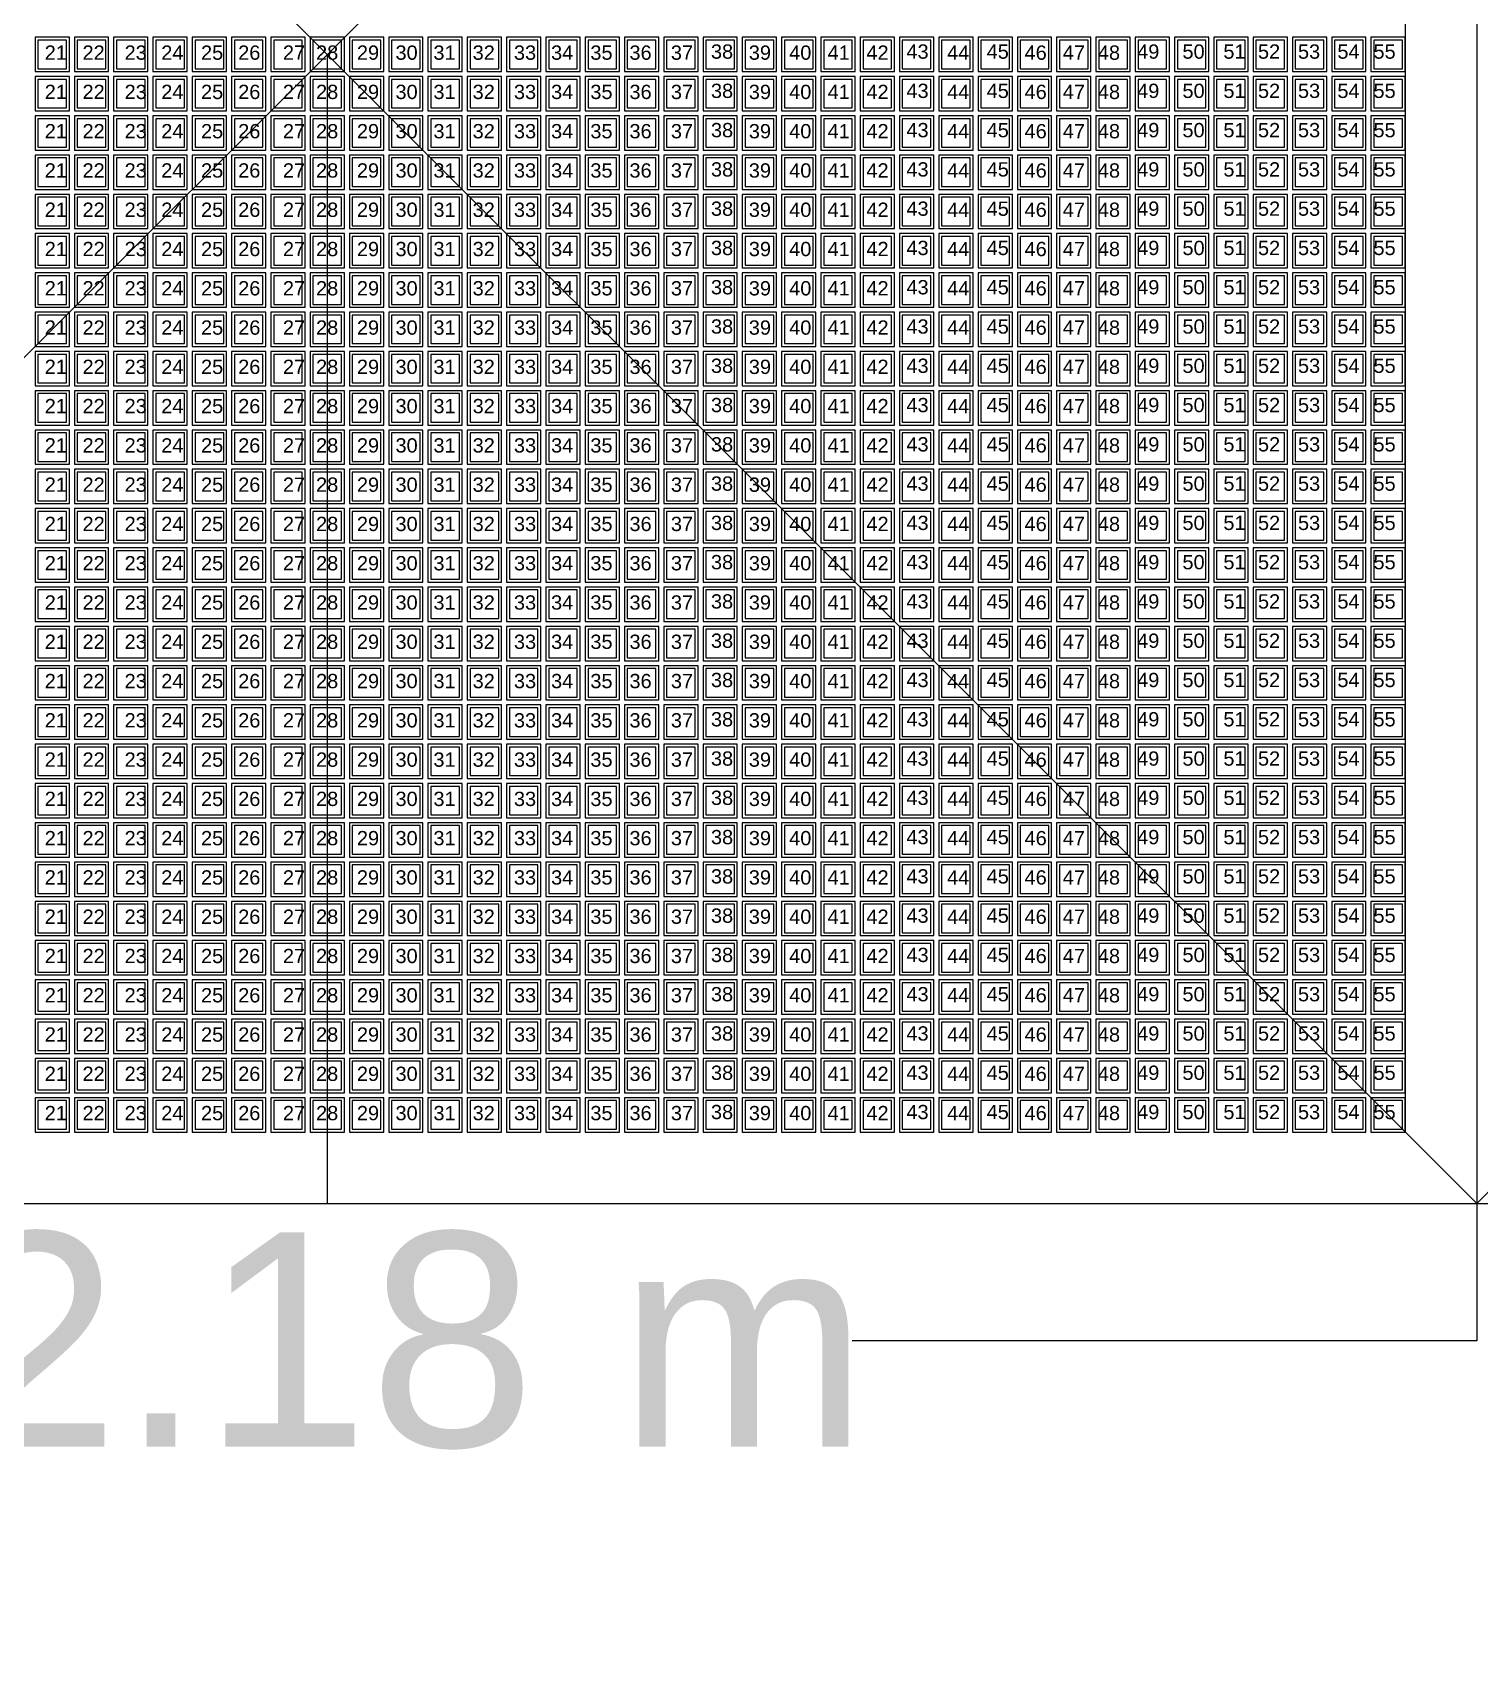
# Model space of a CAD drawing. Header units: inches. Extents: x 0 to 907042749, y -2200 to 1199479692.
# Drawn here: x 906886320 to 906906573, y 1199433183 to 1199455979 of the extents above; entities that cross this region are included whole.
import ezdxf

# ---------------------------------------------------------------- set-up
doc = ezdxf.new("R2010")
doc.units = ezdxf.units.IN
doc.header["$MEASUREMENT"] = 0
doc.header["$PDMODE"] = 3
doc.header["$PDSIZE"] = 200
doc.styles.get("Standard").update_dxf_attribs({"font": 'arial.ttf'})
doc.dimstyles.new('Stacyard Non Annotative', dxfattribs={"dimtxt": 3000, "dimasz": 0.18, "dimexe": 0.18, "dimexo": 0.0625, "dimgap": 0.09, "dimtad": 0, "dimtih": 1, "dimtoh": 1, "dimdec": 4, "dimzin": 0, "dimdsep": 46, "dimtxsty": 'Standard', "dimcen": 0.09, "dimadec": 0, "dimazin": 0, "dimtfac": 1, "dimtdec": 4, "dimtofl": 0, "dimtmove": 0, "dimatfit": 3, "dimfxl": 1, "dimtolj": 1, "dimtzin": 0, "dimarcsym": 0})

# ---------------------------------------------------------------- blocks, each defined once
blk = doc.blocks.new('Formwork')
blk.add_lwpolyline([(240, 240), (-240, 240), (-240, -240), (240, -240)], close=True)
blk.add_lwpolyline([(200, 200), (-200, 200), (-200, -200), (200, -200), (200, 200)])
blk = doc.blocks.new('*U66')
at = {"layer": 'Defpoints'}
blk.add_blockref('Formwork', (0, 0), dxfattribs=at)
blk = doc.blocks.new('*U65')
at = {"color": 0, "linetype": 'ByBlock', "lineweight": -2, "transparency": 16777216}
for p in [(11000, 14850), (11550, 14850), (12100, 14850), (12650, 14850), (13200, 14850), (13750, 14850), (14300, 14850), (14850, 14850), (15400, 14850), (15950, 14850), (16500, 14850), (17050, 14850), (17600, 14850), (18150, 14850), (18700, 14850), (19250, 14850), (19800, 14850), (20350, 14850), (20900, 14850), (21450, 14850), (22000, 14850), (22550, 14850), (23100, 14850), (23650, 14850), (24200, 14850), (24750, 14850), (25300, 14850), (25850, 14850), (26400, 14850), (26950, 14850), (27500, 14850), (28050, 14850), (28600, 14850), (29150, 14850), (29700, 14850), (11000, 14300), (11550, 14300), (12100, 14300), (12650, 14300), (13200, 14300), (13750, 14300), (14300, 14300), (14850, 14300), (15400, 14300), (15950, 14300), (16500, 14300), (17050, 14300), (17600, 14300), (18150, 14300), (18700, 14300), (19250, 14300), (19800, 14300), (20350, 14300), (20900, 14300), (21450, 14300), (22000, 14300), (22550, 14300), (23100, 14300), (23650, 14300), (24200, 14300), (24750, 14300), (25300, 14300), (25850, 14300), (26400, 14300), (26950, 14300), (27500, 14300), (28050, 14300), (28600, 14300), (29150, 14300), (29700, 14300), (11000, 13750), (11550, 13750), (12100, 13750), (12650, 13750), (13200, 13750), (13750, 13750), (14300, 13750), (14850, 13750), (15400, 13750), (15950, 13750), (16500, 13750), (17050, 13750), (17600, 13750), (18150, 13750), (18700, 13750), (19250, 13750), (19800, 13750), (20350, 13750), (20900, 13750), (21450, 13750), (22000, 13750), (22550, 13750), (23100, 13750), (23650, 13750), (24200, 13750), (24750, 13750), (25300, 13750), (25850, 13750), (26400, 13750), (26950, 13750), (27500, 13750), (28050, 13750), (28600, 13750), (29150, 13750), (29700, 13750), (11000, 13200), (11550, 13200), (12100, 13200), (12650, 13200), (13200, 13200), (13750, 13200), (14300, 13200), (14850, 13200), (15400, 13200), (15950, 13200), (16500, 13200), (17050, 13200), (17600, 13200), (18150, 13200), (18700, 13200), (19250, 13200), (19800, 13200), (20350, 13200), (20900, 13200), (21450, 13200), (22000, 13200), (22550, 13200), (23100, 13200), (23650, 13200), (24200, 13200), (24750, 13200), (25300, 13200), (25850, 13200), (26400, 13200), (26950, 13200), (27500, 13200), (28050, 13200), (28600, 13200), (29150, 13200), (29700, 13200), (11000, 12650), (11550, 12650), (12100, 12650), (12650, 12650), (13200, 12650), (13750, 12650), (14300, 12650), (14850, 12650), (15400, 12650), (15950, 12650), (16500, 12650), (17050, 12650), (17600, 12650), (18150, 12650), (18700, 12650), (19250, 12650), (19800, 12650), (20350, 12650), (20900, 12650), (21450, 12650), (22000, 12650), (22550, 12650), (23100, 12650), (23650, 12650), (24200, 12650), (24750, 12650), (25300, 12650), (25850, 12650), (26400, 12650), (26950, 12650), (27500, 12650), (28050, 12650), (28600, 12650), (29150, 12650), (29700, 12650), (11000, 12100), (11550, 12100), (12100, 12100), (12650, 12100), (13200, 12100), (13750, 12100), (14300, 12100), (14850, 12100), (15400, 12100), (15950, 12100), (16500, 12100), (17050, 12100), (17600, 12100), (18150, 12100), (18700, 12100), (19250, 12100), (19800, 12100), (20350, 12100), (20900, 12100), (21450, 12100), (22000, 12100), (22550, 12100), (23100, 12100), (23650, 12100), (24200, 12100), (24750, 12100), (25300, 12100), (25850, 12100), (26400, 12100), (26950, 12100), (27500, 12100), (28050, 12100), (28600, 12100), (29150, 12100), (29700, 12100), (11000, 11550), (11550, 11550), (12100, 11550), (12650, 11550), (13200, 11550), (13750, 11550), (14300, 11550), (14850, 11550), (15400, 11550), (15950, 11550), (16500, 11550), (17050, 11550), (17600, 11550), (18150, 11550), (18700, 11550), (19250, 11550), (19800, 11550), (20350, 11550), (20900, 11550), (21450, 11550), (22000, 11550), (22550, 11550), (23100, 11550), (23650, 11550), (24200, 11550), (24750, 11550), (25300, 11550), (25850, 11550), (26400, 11550), (26950, 11550), (27500, 11550), (28050, 11550), (28600, 11550), (29150, 11550), (29700, 11550), (11000, 11000), (11550, 11000), (12100, 11000), (12650, 11000), (13200, 11000), (13750, 11000), (14300, 11000), (14850, 11000), (15400, 11000), (15950, 11000), (16500, 11000), (17050, 11000), (17600, 11000), (18150, 11000), (18700, 11000), (19250, 11000), (19800, 11000), (20350, 11000), (20900, 11000), (21450, 11000), (22000, 11000), (22550, 11000), (23100, 11000), (23650, 11000), (24200, 11000), (24750, 11000), (25300, 11000), (25850, 11000), (26400, 11000), (26950, 11000), (27500, 11000), (28050, 11000), (28600, 11000), (29150, 11000), (29700, 11000), (11000, 10450), (11550, 10450), (12100, 10450), (12650, 10450), (13200, 10450), (13750, 10450), (14300, 10450), (14850, 10450), (15400, 10450), (15950, 10450), (16500, 10450), (17050, 10450), (17600, 10450), (18150, 10450), (18700, 10450), (19250, 10450), (19800, 10450), (20350, 10450), (20900, 10450), (21450, 10450), (22000, 10450), (22550, 10450), (23100, 10450), (23650, 10450), (24200, 10450), (24750, 10450), (25300, 10450), (25850, 10450), (26400, 10450), (26950, 10450), (27500, 10450), (28050, 10450), (28600, 10450), (29150, 10450), (29700, 10450), (11000, 9900), (11550, 9900), (12100, 9900), (12650, 9900), (13200, 9900), (13750, 9900), (14300, 9900), (14850, 9900), (15400, 9900), (15950, 9900), (16500, 9900), (17050, 9900), (17600, 9900), (18150, 9900), (18700, 9900), (19250, 9900), (19800, 9900), (20350, 9900), (20900, 9900), (21450, 9900), (22000, 9900), (22550, 9900), (23100, 9900), (23650, 9900), (24200, 9900), (24750, 9900), (25300, 9900), (25850, 9900), (26400, 9900), (26950, 9900), (27500, 9900), (28050, 9900), (28600, 9900), (29150, 9900), (29700, 9900), (11000, 9350), (11550, 9350), (12100, 9350), (12650, 9350), (13200, 9350), (13750, 9350), (14300, 9350), (14850, 9350), (15400, 9350), (15950, 9350), (16500, 9350), (17050, 9350), (17600, 9350), (18150, 9350), (18700, 9350), (19250, 9350), (19800, 9350), (20350, 9350), (20900, 9350), (21450, 9350), (22000, 9350), (22550, 9350), (23100, 9350), (23650, 9350), (24200, 9350), (24750, 9350), (25300, 9350), (25850, 9350), (26400, 9350), (26950, 9350), (27500, 9350), (28050, 9350), (28600, 9350), (29150, 9350), (29700, 9350), (11000, 8800), (11550, 8800), (12100, 8800), (12650, 8800), (13200, 8800), (13750, 8800), (14300, 8800), (14850, 8800), (15400, 8800), (15950, 8800), (16500, 8800), (17050, 8800), (17600, 8800), (18150, 8800), (18700, 8800), (19250, 8800), (19800, 8800), (20350, 8800), (20900, 8800), (21450, 8800), (22000, 8800), (22550, 8800), (23100, 8800), (23650, 8800), (24200, 8800), (24750, 8800), (25300, 8800), (25850, 8800), (26400, 8800), (26950, 8800), (27500, 8800), (28050, 8800), (28600, 8800), (29150, 8800), (29700, 8800), (11000, 8250), (11550, 8250), (12100, 8250), (12650, 8250), (13200, 8250), (13750, 8250), (14300, 8250), (14850, 8250), (15400, 8250), (15950, 8250), (16500, 8250), (17050, 8250), (17600, 8250), (18150, 8250), (18700, 8250), (19250, 8250), (19800, 8250), (20350, 8250), (20900, 8250), (21450, 8250), (22000, 8250), (22550, 8250), (23100, 8250), (23650, 8250), (24200, 8250), (24750, 8250), (25300, 8250), (25850, 8250), (26400, 8250), (26950, 8250), (27500, 8250), (28050, 8250), (28600, 8250), (29150, 8250), (29700, 8250), (11000, 7700), (11550, 7700), (12100, 7700), (12650, 7700), (13200, 7700), (13750, 7700), (14300, 7700), (14850, 7700), (15400, 7700), (15950, 7700), (16500, 7700), (17050, 7700), (17600, 7700), (18150, 7700), (18700, 7700), (19250, 7700), (19800, 7700), (20350, 7700), (20900, 7700), (21450, 7700), (22000, 7700), (22550, 7700), (23100, 7700), (23650, 7700), (24200, 7700), (24750, 7700), (25300, 7700), (25850, 7700), (26400, 7700), (26950, 7700), (27500, 7700), (28050, 7700), (28600, 7700), (29150, 7700), (29700, 7700), (11000, 7150), (11550, 7150), (12100, 7150), (12650, 7150), (13200, 7150), (13750, 7150), (14300, 7150), (14850, 7150), (15400, 7150), (15950, 7150), (16500, 7150), (17050, 7150), (17600, 7150), (18150, 7150), (18700, 7150), (19250, 7150), (19800, 7150), (20350, 7150), (20900, 7150), (21450, 7150), (22000, 7150), (22550, 7150), (23100, 7150), (23650, 7150), (24200, 7150), (24750, 7150), (25300, 7150), (25850, 7150), (26400, 7150), (26950, 7150), (27500, 7150), (28050, 7150), (28600, 7150), (29150, 7150), (29700, 7150), (11000, 6600), (11550, 6600), (12100, 6600), (12650, 6600), (13200, 6600), (13750, 6600), (14300, 6600), (14850, 6600), (15400, 6600), (15950, 6600), (16500, 6600), (17050, 6600), (17600, 6600), (18150, 6600), (18700, 6600), (19250, 6600), (19800, 6600), (20350, 6600), (20900, 6600), (21450, 6600), (22000, 6600), (22550, 6600), (23100, 6600), (23650, 6600), (24200, 6600), (24750, 6600), (25300, 6600), (25850, 6600), (26400, 6600), (26950, 6600), (27500, 6600), (28050, 6600), (28600, 6600), (29150, 6600), (29700, 6600), (11000, 6050), (11550, 6050), (12100, 6050), (12650, 6050), (13200, 6050), (13750, 6050), (14300, 6050), (14850, 6050), (15400, 6050), (15950, 6050), (16500, 6050), (17050, 6050), (17600, 6050), (18150, 6050), (18700, 6050), (19250, 6050), (19800, 6050), (20350, 6050), (20900, 6050), (21450, 6050), (22000, 6050), (22550, 6050), (23100, 6050), (23650, 6050), (24200, 6050), (24750, 6050), (25300, 6050), (25850, 6050), (26400, 6050), (26950, 6050), (27500, 6050), (28050, 6050), (28600, 6050), (29150, 6050), (29700, 6050), (11000, 5500), (11550, 5500), (12100, 5500), (12650, 5500), (13200, 5500), (13750, 5500), (14300, 5500), (14850, 5500), (15400, 5500), (15950, 5500), (16500, 5500), (17050, 5500), (17600, 5500), (18150, 5500), (18700, 5500), (19250, 5500), (19800, 5500), (20350, 5500), (20900, 5500), (21450, 5500), (22000, 5500), (22550, 5500), (23100, 5500), (23650, 5500), (24200, 5500), (24750, 5500), (25300, 5500), (25850, 5500), (26400, 5500), (26950, 5500), (27500, 5500), (28050, 5500), (28600, 5500), (29150, 5500), (29700, 5500), (11000, 4950), (11550, 4950), (12100, 4950), (12650, 4950), (13200, 4950), (13750, 4950), (14300, 4950), (14850, 4950), (15400, 4950), (15950, 4950), (16500, 4950), (17050, 4950), (17600, 4950), (18150, 4950), (18700, 4950), (19250, 4950), (19800, 4950), (20350, 4950), (20900, 4950), (21450, 4950), (22000, 4950), (22550, 4950), (23100, 4950), (23650, 4950), (24200, 4950), (24750, 4950), (25300, 4950), (25850, 4950), (26400, 4950), (26950, 4950), (27500, 4950), (28050, 4950), (28600, 4950), (29150, 4950), (29700, 4950), (11000, 4400), (11550, 4400), (12100, 4400), (12650, 4400), (13200, 4400), (13750, 4400), (14300, 4400), (14850, 4400), (15400, 4400), (15950, 4400), (16500, 4400), (17050, 4400), (17600, 4400), (18150, 4400), (18700, 4400), (19250, 4400), (19800, 4400), (20350, 4400), (20900, 4400), (21450, 4400), (22000, 4400), (22550, 4400), (23100, 4400), (23650, 4400), (24200, 4400), (24750, 4400), (25300, 4400), (25850, 4400), (26400, 4400), (26950, 4400), (27500, 4400), (28050, 4400), (28600, 4400), (29150, 4400), (29700, 4400), (11000, 3850), (11550, 3850), (12100, 3850), (12650, 3850), (13200, 3850), (13750, 3850), (14300, 3850), (14850, 3850), (15400, 3850), (15950, 3850), (16500, 3850), (17050, 3850), (17600, 3850), (18150, 3850), (18700, 3850), (19250, 3850), (19800, 3850), (20350, 3850), (20900, 3850), (21450, 3850), (22000, 3850), (22550, 3850), (23100, 3850), (23650, 3850), (24200, 3850), (24750, 3850), (25300, 3850), (25850, 3850), (26400, 3850), (26950, 3850), (27500, 3850), (28050, 3850), (28600, 3850), (29150, 3850), (29700, 3850), (11000, 3300), (11550, 3300), (12100, 3300), (12650, 3300), (13200, 3300), (13750, 3300), (14300, 3300), (14850, 3300), (15400, 3300), (15950, 3300), (16500, 3300), (17050, 3300), (17600, 3300), (18150, 3300), (18700, 3300), (19250, 3300), (19800, 3300), (20350, 3300), (20900, 3300), (21450, 3300), (22000, 3300), (22550, 3300), (23100, 3300), (23650, 3300), (24200, 3300), (24750, 3300), (25300, 3300), (25850, 3300), (26400, 3300), (26950, 3300), (27500, 3300), (28050, 3300), (28600, 3300), (29150, 3300), (29700, 3300), (11000, 2750), (11550, 2750), (12100, 2750), (12650, 2750), (13200, 2750), (13750, 2750), (14300, 2750), (14850, 2750), (15400, 2750), (15950, 2750), (16500, 2750), (17050, 2750), (17600, 2750), (18150, 2750), (18700, 2750), (19250, 2750), (19800, 2750), (20350, 2750), (20900, 2750), (21450, 2750), (22000, 2750), (22550, 2750), (23100, 2750), (23650, 2750), (24200, 2750), (24750, 2750), (25300, 2750), (25850, 2750), (26400, 2750), (26950, 2750), (27500, 2750), (28050, 2750), (28600, 2750), (29150, 2750), (29700, 2750), (11000, 2200), (11550, 2200), (12100, 2200), (12650, 2200), (13200, 2200), (13750, 2200), (14300, 2200), (14850, 2200), (15400, 2200), (15950, 2200), (16500, 2200), (17050, 2200), (17600, 2200), (18150, 2200), (18700, 2200), (19250, 2200), (19800, 2200), (20350, 2200), (20900, 2200), (21450, 2200), (22000, 2200), (22550, 2200), (23100, 2200), (23650, 2200), (24200, 2200), (24750, 2200), (25300, 2200), (25850, 2200), (26400, 2200), (26950, 2200), (27500, 2200), (28050, 2200), (28600, 2200), (29150, 2200), (29700, 2200), (11000, 1650), (11550, 1650), (12100, 1650), (12650, 1650), (13200, 1650), (13750, 1650), (14300, 1650), (14850, 1650), (15400, 1650), (15950, 1650), (16500, 1650), (17050, 1650), (17600, 1650), (18150, 1650), (18700, 1650), (19250, 1650), (19800, 1650), (20350, 1650), (20900, 1650), (21450, 1650), (22000, 1650), (22550, 1650), (23100, 1650), (23650, 1650), (24200, 1650), (24750, 1650), (25300, 1650), (25850, 1650), (26400, 1650), (26950, 1650), (27500, 1650), (28050, 1650), (28600, 1650), (29150, 1650), (29700, 1650), (11000, 1100), (11550, 1100), (12100, 1100), (12650, 1100), (13200, 1100), (13750, 1100), (14300, 1100), (14850, 1100), (15400, 1100), (15950, 1100), (16500, 1100), (17050, 1100), (17600, 1100), (18150, 1100), (18700, 1100), (19250, 1100), (19800, 1100), (20350, 1100), (20900, 1100), (21450, 1100), (22000, 1100), (22550, 1100), (23100, 1100), (23650, 1100), (24200, 1100), (24750, 1100), (25300, 1100), (25850, 1100), (26400, 1100), (26950, 1100), (27500, 1100), (28050, 1100), (28600, 1100), (29150, 1100), (29700, 1100), (11000, 550), (11550, 550), (12100, 550), (12650, 550), (13200, 550), (13750, 550), (14300, 550), (14850, 550), (15400, 550), (15950, 550), (16500, 550), (17050, 550), (17600, 550), (18150, 550), (18700, 550), (19250, 550), (19800, 550), (20350, 550), (20900, 550), (21450, 550), (22000, 550), (22550, 550), (23100, 550), (23650, 550), (24200, 550), (24750, 550), (25300, 550), (25850, 550), (26400, 550), (26950, 550), (27500, 550), (28050, 550), (28600, 550), (29150, 550), (29700, 550), (11000, 0), (11550, 0), (12100, 0), (12650, 0), (13200, 0), (13750, 0), (14300, 0), (14850, 0), (15400, 0), (15950, 0), (16500, 0), (17050, 0), (17600, 0), (18150, 0), (18700, 0), (19250, 0), (19800, 0), (20350, 0), (20900, 0), (21450, 0), (22000, 0), (22550, 0), (23100, 0), (23650, 0), (24200, 0), (24750, 0), (25300, 0), (25850, 0), (26400, 0), (26950, 0), (27500, 0), (28050, 0), (28600, 0), (29150, 0), (29700, 0)]:
    blk.add_blockref('*U66', p, dxfattribs=at)
blk = doc.blocks.new('Casting_yard_type_2')
for p, q in [((-16090, 16090), (-16090, -16090)), ((-16090, 16090), (16090, -16090)), ((16090, 16090), (-16090, -16090)), ((16090, 16090), (16090, -16090)), ((15090, 15090), (15090, -15090)), ((-16090, -16090), (16090, -16090))]:
    blk.add_line(p, q)
blk.add_blockref('*U65', (-14850, -14850))
for s, p in [('21', (-3955, -75)), ('22', (-3426, -75)), ('23', (-2837, -75)), ('24', (-2324, -75)), ('25', (-1767, -75)), ('26', (-1247, -75)), ('27', (-621, -75)), ('28', (-157, -75)), ('29', (415, -75)), ('30', (955, -75)), ('31', (1486, -75)), ('32', (2035, -75)), ('33', (2613, -75)), ('34', (3133, -75)), ('35', (3683, -75)), ('36', (4230, -75)), ('37', (4810, -75)), ('38', (5371, -60)), ('39', (5901, -75)), ('40', (6466, -75)), ('41', (7004, -75)), ('42', (7547, -75)), ('43', (8107, -60)), ('44', (8677, -75)), ('45', (9230, -60)), ('46', (9761, -75)), ('47', (10296, -75)), ('48', (10787, -75)), ('49', (11337, -60)), ('50', (11971, -60)), ('51', (12544, -60)), ('52', (13028, -60)), ('53', (13588, -60)), ('54', (14140, -60)), ('55', (14645, -60)), ('21', (-3955, -625)), ('22', (-3426, -625)), ('23', (-2837, -625)), ('24', (-2324, -625)), ('25', (-1767, -625)), ('26', (-1247, -625)), ('27', (-621, -625)), ('28', (-157, -625)), ('29', (415, -625)), ('30', (955, -625)), ('31', (1486, -625)), ('32', (2035, -625)), ('33', (2613, -625)), ('34', (3133, -625)), ('35', (3683, -625)), ('36', (4230, -625)), ('37', (4810, -625)), ('38', (5371, -610)), ('39', (5901, -625)), ('40', (6466, -625)), ('41', (7004, -625)), ('42', (7547, -625)), ('43', (8107, -610)), ('44', (8677, -625)), ('45', (9230, -610)), ('46', (9761, -625)), ('47', (10296, -625)), ('48', (10787, -625)), ('49', (11337, -610)), ('50', (11971, -610)), ('51', (12544, -610)), ('52', (13028, -610)), ('53', (13588, -610)), ('54', (14140, -610)), ('55', (14645, -610)), ('21', (-3955, -1175)), ('22', (-3426, -1175)), ('23', (-2837, -1175)), ('24', (-2324, -1175)), ('25', (-1767, -1175)), ('26', (-1247, -1175)), ('27', (-621, -1175)), ('28', (-157, -1175)), ('29', (415, -1175)), ('30', (955, -1175)), ('31', (1486, -1175)), ('32', (2035, -1175)), ('33', (2613, -1175)), ('34', (3133, -1175)), ('35', (3683, -1175)), ('36', (4230, -1175)), ('37', (4810, -1175)), ('38', (5371, -1160)), ('39', (5901, -1175)), ('40', (6466, -1175)), ('41', (7004, -1175)), ('42', (7547, -1175)), ('43', (8107, -1160)), ('44', (8677, -1175)), ('45', (9230, -1160)), ('46', (9761, -1175)), ('47', (10296, -1175)), ('48', (10787, -1175)), ('49', (11337, -1160)), ('50', (11971, -1160)), ('51', (12544, -1160)), ('52', (13028, -1160)), ('53', (13588, -1160)), ('54', (14140, -1160)), ('55', (14645, -1160)), ('21', (-3955, -1725)), ('22', (-3426, -1725)), ('23', (-2837, -1725)), ('24', (-2324, -1725)), ('25', (-1767, -1725)), ('26', (-1247, -1725)), ('27', (-621, -1725)), ('28', (-157, -1725)), ('29', (415, -1725)), ('30', (955, -1725)), ('31', (1486, -1725)), ('32', (2035, -1725)), ('33', (2613, -1725)), ('34', (3133, -1725)), ('35', (3683, -1725)), ('36', (4230, -1725)), ('37', (4810, -1725)), ('38', (5371, -1710)), ('39', (5901, -1725)), ('40', (6466, -1725)), ('41', (7004, -1725)), ('42', (7547, -1725)), ('43', (8107, -1710)), ('44', (8677, -1725)), ('45', (9230, -1710)), ('46', (9761, -1725)), ('47', (10296, -1725)), ('48', (10787, -1725)), ('49', (11337, -1710)), ('50', (11971, -1710)), ('51', (12544, -1710)), ('52', (13028, -1710)), ('53', (13588, -1710)), ('54', (14140, -1710)), ('55', (14645, -1710)), ('21', (-3955, -2275)), ('22', (-3426, -2275)), ('23', (-2837, -2275)), ('24', (-2324, -2275)), ('25', (-1767, -2275)), ('26', (-1247, -2275)), ('27', (-621, -2275)), ('28', (-157, -2275)), ('29', (415, -2275)), ('30', (955, -2275)), ('31', (1486, -2275)), ('32', (2035, -2275)), ('33', (2613, -2275)), ('34', (3133, -2275)), ('35', (3683, -2275)), ('36', (4230, -2275)), ('37', (4810, -2275)), ('38', (5371, -2260)), ('39', (5901, -2275)), ('40', (6466, -2275)), ('41', (7004, -2275)), ('42', (7547, -2275)), ('43', (8107, -2260)), ('44', (8677, -2275)), ('45', (9230, -2260)), ('46', (9761, -2275)), ('47', (10296, -2275)), ('48', (10787, -2275)), ('49', (11337, -2260)), ('50', (11971, -2260)), ('51', (12544, -2260)), ('52', (13028, -2260)), ('53', (13588, -2260)), ('54', (14140, -2260)), ('55', (14645, -2260)), ('21', (-3955, -2825)), ('22', (-3426, -2825)), ('23', (-2837, -2825)), ('24', (-2324, -2825)), ('25', (-1767, -2825)), ('26', (-1247, -2825)), ('27', (-621, -2825)), ('28', (-157, -2825)), ('29', (415, -2825)), ('30', (955, -2825)), ('31', (1486, -2825)), ('32', (2035, -2825)), ('33', (2613, -2825)), ('34', (3133, -2825)), ('35', (3683, -2825)), ('36', (4230, -2825)), ('37', (4810, -2825)), ('38', (5371, -2810)), ('39', (5901, -2825)), ('40', (6466, -2825)), ('41', (7004, -2825)), ('42', (7547, -2825)), ('43', (8107, -2810)), ('44', (8677, -2825)), ('45', (9230, -2810)), ('46', (9761, -2825)), ('47', (10296, -2825)), ('48', (10787, -2825)), ('49', (11337, -2810)), ('50', (11971, -2810)), ('51', (12544, -2810)), ('52', (13028, -2810)), ('53', (13588, -2810)), ('54', (14140, -2810)), ('55', (14645, -2810)), ('21', (-3955, -3375)), ('22', (-3426, -3375)), ('23', (-2837, -3375)), ('24', (-2324, -3375)), ('25', (-1767, -3375)), ('26', (-1247, -3375)), ('27', (-621, -3375)), ('28', (-157, -3375)), ('29', (415, -3375)), ('30', (955, -3375)), ('31', (1486, -3375)), ('32', (2035, -3375)), ('33', (2613, -3375)), ('34', (3133, -3375)), ('35', (3683, -3375)), ('36', (4230, -3375)), ('37', (4810, -3375)), ('38', (5371, -3360)), ('39', (5901, -3375)), ('40', (6466, -3375)), ('41', (7004, -3375)), ('42', (7547, -3375)), ('43', (8107, -3360)), ('44', (8677, -3375)), ('45', (9230, -3360)), ('46', (9761, -3375)), ('47', (10296, -3375)), ('48', (10787, -3375)), ('49', (11337, -3360)), ('50', (11971, -3360)), ('51', (12544, -3360)), ('52', (13028, -3360)), ('53', (13588, -3360)), ('54', (14140, -3360)), ('55', (14645, -3360)), ('21', (-3955, -3925)), ('22', (-3426, -3925)), ('23', (-2837, -3925)), ('24', (-2324, -3925)), ('25', (-1767, -3925)), ('26', (-1247, -3925)), ('27', (-621, -3925)), ('28', (-157, -3925)), ('29', (415, -3925)), ('30', (955, -3925)), ('31', (1486, -3925)), ('32', (2035, -3925)), ('33', (2613, -3925)), ('34', (3133, -3925)), ('35', (3683, -3925)), ('36', (4230, -3925)), ('37', (4810, -3925)), ('38', (5371, -3910)), ('39', (5901, -3925)), ('40', (6466, -3925)), ('41', (7004, -3925)), ('42', (7547, -3925)), ('43', (8107, -3910)), ('44', (8677, -3925)), ('45', (9230, -3910)), ('46', (9761, -3925)), ('47', (10296, -3925)), ('48', (10787, -3925)), ('49', (11337, -3910)), ('50', (11971, -3910)), ('51', (12544, -3910)), ('52', (13028, -3910)), ('53', (13588, -3910)), ('54', (14140, -3910)), ('55', (14645, -3910)), ('21', (-3955, -4475)), ('22', (-3426, -4475)), ('23', (-2837, -4475)), ('24', (-2324, -4475)), ('25', (-1767, -4475)), ('26', (-1247, -4475)), ('27', (-621, -4475)), ('28', (-157, -4475)), ('29', (415, -4475)), ('30', (955, -4475)), ('31', (1486, -4475)), ('32', (2035, -4475)), ('33', (2613, -4475)), ('34', (3133, -4475)), ('35', (3683, -4475)), ('36', (4230, -4475)), ('37', (4810, -4475)), ('38', (5371, -4460)), ('39', (5901, -4475)), ('40', (6466, -4475)), ('41', (7004, -4475)), ('42', (7547, -4475)), ('43', (8107, -4460)), ('44', (8677, -4475)), ('45', (9230, -4460)), ('46', (9761, -4475)), ('47', (10296, -4475)), ('48', (10787, -4475)), ('49', (11337, -4460)), ('50', (11971, -4460)), ('51', (12544, -4460)), ('52', (13028, -4460)), ('53', (13588, -4460)), ('54', (14140, -4460)), ('55', (14645, -4460)), ('21', (-3955, -5025)), ('22', (-3426, -5025)), ('23', (-2837, -5025)), ('24', (-2324, -5025)), ('25', (-1767, -5025)), ('26', (-1247, -5025)), ('27', (-621, -5025)), ('28', (-157, -5025)), ('29', (415, -5025)), ('30', (955, -5025)), ('31', (1486, -5025)), ('32', (2035, -5025)), ('33', (2613, -5025)), ('34', (3133, -5025)), ('35', (3683, -5025)), ('36', (4230, -5025)), ('37', (4810, -5025)), ('38', (5371, -5010)), ('39', (5901, -5025)), ('40', (6466, -5025)), ('41', (7004, -5025)), ('42', (7547, -5025)), ('43', (8107, -5010)), ('44', (8677, -5025)), ('45', (9230, -5010)), ('46', (9761, -5025)), ('47', (10296, -5025)), ('48', (10787, -5025)), ('49', (11337, -5010)), ('50', (11971, -5010)), ('51', (12544, -5010)), ('52', (13028, -5010)), ('53', (13588, -5010)), ('54', (14140, -5010)), ('55', (14645, -5010)), ('21', (-3955, -5575)), ('22', (-3426, -5575)), ('23', (-2837, -5575)), ('24', (-2324, -5575)), ('25', (-1767, -5575)), ('26', (-1247, -5575)), ('27', (-621, -5575)), ('28', (-157, -5575)), ('29', (415, -5575)), ('30', (955, -5575)), ('31', (1486, -5575)), ('32', (2035, -5575)), ('33', (2613, -5575)), ('34', (3133, -5575)), ('35', (3683, -5575)), ('36', (4230, -5575)), ('37', (4810, -5575)), ('38', (5371, -5560)), ('39', (5901, -5575)), ('40', (6466, -5575)), ('41', (7004, -5575)), ('42', (7547, -5575)), ('43', (8107, -5560)), ('44', (8677, -5575)), ('45', (9230, -5560)), ('46', (9761, -5575)), ('47', (10296, -5575)), ('48', (10787, -5575)), ('49', (11337, -5560)), ('50', (11971, -5560)), ('51', (12544, -5560)), ('52', (13028, -5560)), ('53', (13588, -5560)), ('54', (14140, -5560)), ('55', (14645, -5560)), ('21', (-3955, -6125)), ('22', (-3426, -6125)), ('23', (-2837, -6125)), ('24', (-2324, -6125)), ('25', (-1767, -6125)), ('26', (-1247, -6125)), ('27', (-621, -6125)), ('28', (-157, -6125)), ('29', (415, -6125)), ('30', (955, -6125)), ('31', (1486, -6125)), ('32', (2035, -6125)), ('33', (2613, -6125)), ('34', (3133, -6125)), ('35', (3683, -6125)), ('36', (4230, -6125)), ('37', (4810, -6125)), ('38', (5371, -6110)), ('39', (5901, -6125)), ('40', (6466, -6125)), ('41', (7004, -6125)), ('42', (7547, -6125)), ('43', (8107, -6110)), ('44', (8677, -6125)), ('45', (9230, -6110)), ('46', (9761, -6125)), ('47', (10296, -6125)), ('48', (10787, -6125)), ('49', (11337, -6110)), ('50', (11971, -6110)), ('51', (12544, -6110)), ('52', (13028, -6110)), ('53', (13588, -6110)), ('54', (14140, -6110)), ('55', (14645, -6110)), ('21', (-3955, -6675)), ('22', (-3426, -6675)), ('23', (-2837, -6675)), ('24', (-2324, -6675)), ('25', (-1767, -6675)), ('26', (-1247, -6675)), ('27', (-621, -6675)), ('28', (-157, -6675)), ('29', (415, -6675)), ('30', (955, -6675)), ('31', (1486, -6675)), ('32', (2035, -6675)), ('33', (2613, -6675)), ('34', (3133, -6675)), ('35', (3683, -6675)), ('36', (4230, -6675)), ('37', (4810, -6675)), ('38', (5371, -6660)), ('39', (5901, -6675)), ('40', (6466, -6675)), ('41', (7004, -6675)), ('42', (7547, -6675)), ('43', (8107, -6660)), ('44', (8677, -6675)), ('45', (9230, -6660)), ('46', (9761, -6675)), ('47', (10296, -6675)), ('48', (10787, -6675)), ('49', (11337, -6660)), ('50', (11971, -6660)), ('51', (12544, -6660)), ('52', (13028, -6660)), ('53', (13588, -6660)), ('54', (14140, -6660)), ('55', (14645, -6660)), ('21', (-3955, -7225)), ('22', (-3426, -7225)), ('23', (-2837, -7225)), ('24', (-2324, -7225)), ('25', (-1767, -7225)), ('26', (-1247, -7225)), ('27', (-621, -7225)), ('28', (-157, -7225)), ('29', (415, -7225)), ('30', (955, -7225)), ('31', (1486, -7225)), ('32', (2035, -7225)), ('33', (2613, -7225)), ('34', (3133, -7225)), ('35', (3683, -7225)), ('36', (4230, -7225)), ('37', (4810, -7225)), ('38', (5371, -7210)), ('39', (5901, -7225)), ('40', (6466, -7225)), ('41', (7004, -7225)), ('42', (7547, -7225)), ('43', (8107, -7210)), ('44', (8677, -7225)), ('45', (9230, -7210)), ('46', (9761, -7225)), ('47', (10296, -7225)), ('48', (10787, -7225)), ('49', (11337, -7210)), ('50', (11971, -7210)), ('51', (12544, -7210)), ('52', (13028, -7210)), ('53', (13588, -7210)), ('54', (14140, -7210)), ('55', (14645, -7210)), ('21', (-3955, -7775)), ('22', (-3426, -7775)), ('23', (-2837, -7775)), ('24', (-2324, -7775)), ('25', (-1767, -7775)), ('26', (-1247, -7775)), ('27', (-621, -7775)), ('28', (-157, -7775)), ('29', (415, -7775)), ('30', (955, -7775)), ('31', (1486, -7775)), ('32', (2035, -7775)), ('33', (2613, -7775)), ('34', (3133, -7775)), ('35', (3683, -7775)), ('36', (4230, -7775)), ('37', (4810, -7775)), ('38', (5371, -7760)), ('39', (5901, -7775)), ('40', (6466, -7775)), ('41', (7004, -7775)), ('42', (7547, -7775)), ('43', (8107, -7760)), ('44', (8677, -7775)), ('45', (9230, -7760)), ('46', (9761, -7775)), ('47', (10296, -7775)), ('48', (10787, -7775)), ('49', (11337, -7760)), ('50', (11971, -7760)), ('51', (12544, -7760)), ('52', (13028, -7760)), ('53', (13588, -7760)), ('54', (14140, -7760)), ('55', (14645, -7760)), ('21', (-3955, -8325)), ('22', (-3426, -8325)), ('23', (-2837, -8325)), ('24', (-2324, -8325)), ('25', (-1767, -8325)), ('26', (-1247, -8325)), ('27', (-621, -8325)), ('28', (-157, -8325)), ('29', (415, -8325)), ('30', (955, -8325)), ('31', (1486, -8325)), ('32', (2035, -8325)), ('33', (2613, -8325)), ('34', (3133, -8325)), ('35', (3683, -8325)), ('36', (4230, -8325)), ('37', (4810, -8325)), ('38', (5371, -8310)), ('39', (5901, -8325)), ('40', (6466, -8325)), ('41', (7004, -8325)), ('42', (7547, -8325)), ('43', (8107, -8310)), ('44', (8677, -8325)), ('45', (9230, -8310)), ('46', (9761, -8325)), ('47', (10296, -8325)), ('48', (10787, -8325)), ('49', (11337, -8310)), ('50', (11971, -8310)), ('51', (12544, -8310)), ('52', (13028, -8310)), ('53', (13588, -8310)), ('54', (14140, -8310)), ('55', (14645, -8310)), ('38', (5371, -8860)), ('43', (8107, -8860)), ('45', (9230, -8860)), ('49', (11337, -8860)), ('50', (11971, -8860)), ('51', (12544, -8860)), ('52', (13028, -8860)), ('53', (13588, -8860)), ('54', (14140, -8860)), ('55', (14645, -8860)), ('21', (-3955, -8875)), ('22', (-3426, -8875)), ('23', (-2837, -8875)), ('24', (-2324, -8875)), ('25', (-1767, -8875)), ('26', (-1247, -8875)), ('27', (-621, -8875)), ('28', (-157, -8875)), ('29', (415, -8875)), ('30', (955, -8875)), ('31', (1486, -8875)), ('32', (2035, -8875)), ('33', (2613, -8875)), ('34', (3133, -8875)), ('35', (3683, -8875)), ('36', (4230, -8875)), ('37', (4810, -8875)), ('39', (5901, -8875)), ('40', (6466, -8875)), ('41', (7004, -8875)), ('42', (7547, -8875)), ('44', (8677, -8875)), ('46', (9761, -8875)), ('47', (10296, -8875)), ('48', (10787, -8875)), ('21', (-3955, -9425)), ('22', (-3426, -9425)), ('23', (-2837, -9425)), ('24', (-2324, -9425)), ('25', (-1767, -9425)), ('26', (-1247, -9425)), ('27', (-621, -9425)), ('28', (-157, -9425)), ('29', (415, -9425)), ('30', (955, -9425)), ('31', (1486, -9425)), ('32', (2035, -9425)), ('33', (2613, -9425)), ('34', (3133, -9425)), ('35', (3683, -9425)), ('36', (4230, -9425)), ('37', (4810, -9425)), ('38', (5371, -9410)), ('39', (5901, -9425)), ('40', (6466, -9425)), ('41', (7004, -9425)), ('42', (7547, -9425)), ('43', (8107, -9410)), ('44', (8677, -9425)), ('45', (9230, -9410)), ('46', (9761, -9425)), ('47', (10296, -9425)), ('48', (10787, -9425)), ('49', (11337, -9410)), ('50', (11971, -9410)), ('51', (12544, -9410)), ('52', (13028, -9410)), ('53', (13588, -9410)), ('54', (14140, -9410)), ('55', (14645, -9410)), ('21', (-3955, -9975)), ('22', (-3426, -9975)), ('23', (-2837, -9975)), ('24', (-2324, -9975)), ('25', (-1767, -9975)), ('26', (-1247, -9975)), ('27', (-621, -9975)), ('28', (-157, -9975)), ('29', (415, -9975)), ('30', (955, -9975)), ('31', (1486, -9975)), ('32', (2035, -9975)), ('33', (2613, -9975)), ('34', (3133, -9975)), ('35', (3683, -9975)), ('36', (4230, -9975)), ('37', (4810, -9975)), ('38', (5371, -9960)), ('39', (5901, -9975)), ('40', (6466, -9975)), ('41', (7004, -9975)), ('42', (7547, -9975)), ('43', (8107, -9960)), ('44', (8677, -9975)), ('45', (9230, -9960)), ('46', (9761, -9975)), ('47', (10296, -9975)), ('48', (10787, -9975)), ('49', (11337, -9960)), ('50', (11971, -9960)), ('51', (12544, -9960)), ('52', (13028, -9960)), ('53', (13588, -9960)), ('54', (14140, -9960)), ('55', (14645, -9960)), ('21', (-3955, -10525)), ('22', (-3426, -10525)), ('23', (-2837, -10525)), ('24', (-2324, -10525)), ('25', (-1767, -10525)), ('26', (-1247, -10525)), ('27', (-621, -10525)), ('28', (-157, -10525)), ('29', (415, -10525)), ('30', (955, -10525)), ('31', (1486, -10525)), ('32', (2035, -10525)), ('33', (2613, -10525)), ('34', (3133, -10525)), ('35', (3683, -10525)), ('36', (4230, -10525)), ('37', (4810, -10525)), ('38', (5371, -10510)), ('39', (5901, -10525)), ('40', (6466, -10525)), ('41', (7004, -10525)), ('42', (7547, -10525)), ('43', (8107, -10510)), ('44', (8677, -10525)), ('45', (9230, -10510)), ('46', (9761, -10525)), ('47', (10296, -10525)), ('48', (10787, -10525)), ('49', (11337, -10510)), ('50', (11971, -10510)), ('51', (12544, -10510)), ('52', (13028, -10510)), ('53', (13588, -10510)), ('54', (14140, -10510)), ('55', (14645, -10510)), ('21', (-3955, -11075)), ('22', (-3426, -11075)), ('23', (-2837, -11075)), ('24', (-2324, -11075)), ('25', (-1767, -11075)), ('26', (-1247, -11075)), ('27', (-621, -11075)), ('28', (-157, -11075)), ('29', (415, -11075)), ('30', (955, -11075)), ('31', (1486, -11075)), ('32', (2035, -11075)), ('33', (2613, -11075)), ('34', (3133, -11075)), ('35', (3683, -11075)), ('36', (4230, -11075)), ('37', (4810, -11075)), ('38', (5371, -11060)), ('39', (5901, -11075)), ('40', (6466, -11075)), ('41', (7004, -11075)), ('42', (7547, -11075)), ('43', (8107, -11060)), ('44', (8677, -11075)), ('45', (9230, -11060)), ('46', (9761, -11075)), ('47', (10296, -11075)), ('48', (10787, -11075)), ('49', (11337, -11060)), ('50', (11971, -11060)), ('51', (12544, -11060)), ('52', (13028, -11060)), ('53', (13588, -11060)), ('54', (14140, -11060)), ('55', (14645, -11060)), ('21', (-3955, -11625)), ('22', (-3426, -11625)), ('23', (-2837, -11625)), ('24', (-2324, -11625)), ('25', (-1767, -11625)), ('26', (-1247, -11625)), ('27', (-621, -11625)), ('28', (-157, -11625)), ('29', (415, -11625)), ('30', (955, -11625)), ('31', (1486, -11625)), ('32', (2035, -11625)), ('33', (2613, -11625)), ('34', (3133, -11625)), ('35', (3683, -11625)), ('36', (4230, -11625)), ('37', (4810, -11625)), ('38', (5371, -11610)), ('39', (5901, -11625)), ('40', (6466, -11625)), ('41', (7004, -11625)), ('42', (7547, -11625)), ('43', (8107, -11610)), ('44', (8677, -11625)), ('45', (9230, -11610)), ('46', (9761, -11625)), ('47', (10296, -11625)), ('48', (10787, -11625)), ('49', (11337, -11610)), ('50', (11971, -11610)), ('51', (12544, -11610)), ('52', (13028, -11610)), ('53', (13588, -11610)), ('54', (14140, -11610)), ('55', (14645, -11610)), ('21', (-3955, -12175)), ('22', (-3426, -12175)), ('23', (-2837, -12175)), ('24', (-2324, -12175)), ('25', (-1767, -12175)), ('26', (-1247, -12175)), ('27', (-621, -12175)), ('28', (-157, -12175)), ('29', (415, -12175)), ('30', (955, -12175)), ('31', (1486, -12175)), ('32', (2035, -12175)), ('33', (2613, -12175)), ('34', (3133, -12175)), ('35', (3683, -12175)), ('36', (4230, -12175)), ('37', (4810, -12175)), ('38', (5371, -12160)), ('39', (5901, -12175)), ('40', (6466, -12175)), ('41', (7004, -12175)), ('42', (7547, -12175)), ('43', (8107, -12160)), ('44', (8677, -12175)), ('45', (9230, -12160)), ('46', (9761, -12175)), ('47', (10296, -12175)), ('48', (10787, -12175)), ('49', (11337, -12160)), ('50', (11971, -12160)), ('51', (12544, -12160)), ('52', (13028, -12160)), ('53', (13588, -12160)), ('54', (14140, -12160)), ('55', (14645, -12160)), ('21', (-3955, -12725)), ('22', (-3426, -12725)), ('23', (-2837, -12725)), ('24', (-2324, -12725)), ('25', (-1767, -12725)), ('26', (-1247, -12725)), ('27', (-621, -12725)), ('28', (-157, -12725)), ('29', (415, -12725)), ('30', (955, -12725)), ('31', (1486, -12725)), ('32', (2035, -12725)), ('33', (2613, -12725)), ('34', (3133, -12725)), ('35', (3683, -12725)), ('36', (4230, -12725)), ('37', (4810, -12725)), ('38', (5371, -12710)), ('39', (5901, -12725)), ('40', (6466, -12725)), ('41', (7004, -12725)), ('42', (7547, -12725)), ('43', (8107, -12710)), ('44', (8677, -12725)), ('45', (9230, -12710)), ('46', (9761, -12725)), ('47', (10296, -12725)), ('48', (10787, -12725)), ('49', (11337, -12710)), ('50', (11971, -12710)), ('51', (12544, -12710)), ('52', (13028, -12710)), ('53', (13588, -12710)), ('54', (14140, -12710)), ('55', (14645, -12710)), ('21', (-3955, -13275)), ('22', (-3426, -13275)), ('23', (-2837, -13275)), ('24', (-2324, -13275)), ('25', (-1767, -13275)), ('26', (-1247, -13275)), ('27', (-621, -13275)), ('28', (-157, -13275)), ('29', (415, -13275)), ('30', (955, -13275)), ('31', (1486, -13275)), ('32', (2035, -13275)), ('33', (2613, -13275)), ('34', (3133, -13275)), ('35', (3683, -13275)), ('36', (4230, -13275)), ('37', (4810, -13275)), ('38', (5371, -13260)), ('39', (5901, -13275)), ('40', (6466, -13275)), ('41', (7004, -13275)), ('42', (7547, -13275)), ('43', (8107, -13260)), ('44', (8677, -13275)), ('45', (9230, -13260)), ('46', (9761, -13275)), ('47', (10296, -13275)), ('48', (10787, -13275)), ('49', (11337, -13260)), ('50', (11971, -13260)), ('51', (12544, -13260)), ('52', (13028, -13260)), ('53', (13588, -13260)), ('54', (14140, -13260)), ('55', (14645, -13260)), ('21', (-3955, -13825)), ('22', (-3426, -13825)), ('23', (-2837, -13825)), ('24', (-2324, -13825)), ('25', (-1767, -13825)), ('26', (-1247, -13825)), ('27', (-621, -13825)), ('28', (-157, -13825)), ('29', (415, -13825)), ('30', (955, -13825)), ('31', (1486, -13825)), ('32', (2035, -13825)), ('33', (2613, -13825)), ('34', (3133, -13825)), ('35', (3683, -13825)), ('36', (4230, -13825)), ('37', (4810, -13825)), ('38', (5371, -13810)), ('39', (5901, -13825)), ('40', (6466, -13825)), ('41', (7004, -13825)), ('42', (7547, -13825)), ('43', (8107, -13810)), ('44', (8677, -13825)), ('45', (9230, -13810)), ('46', (9761, -13825)), ('47', (10296, -13825)), ('48', (10787, -13825)), ('49', (11337, -13810)), ('50', (11971, -13810)), ('51', (12544, -13810)), ('52', (13028, -13810)), ('53', (13588, -13810)), ('54', (14140, -13810)), ('55', (14645, -13810)), ('21', (-3955, -14375)), ('22', (-3426, -14375)), ('23', (-2837, -14375)), ('24', (-2324, -14375)), ('25', (-1767, -14375)), ('26', (-1247, -14375)), ('27', (-621, -14375)), ('28', (-157, -14375)), ('29', (415, -14375)), ('30', (955, -14375)), ('31', (1486, -14375)), ('32', (2035, -14375)), ('33', (2613, -14375)), ('34', (3133, -14375)), ('35', (3683, -14375)), ('36', (4230, -14375)), ('37', (4810, -14375)), ('38', (5371, -14360)), ('39', (5901, -14375)), ('40', (6466, -14375)), ('41', (7004, -14375)), ('42', (7547, -14375)), ('43', (8107, -14360)), ('44', (8677, -14375)), ('45', (9230, -14360)), ('46', (9761, -14375)), ('47', (10296, -14375)), ('48', (10787, -14375)), ('49', (11337, -14360)), ('50', (11971, -14360)), ('51', (12544, -14360)), ('52', (13028, -14360)), ('53', (13588, -14360)), ('54', (14140, -14360)), ('55', (14645, -14360)), ('21', (-3955, -14925)), ('22', (-3426, -14925)), ('23', (-2837, -14925)), ('24', (-2324, -14925)), ('25', (-1767, -14925)), ('26', (-1247, -14925)), ('27', (-621, -14925)), ('28', (-157, -14925)), ('29', (415, -14925)), ('30', (955, -14925)), ('31', (1486, -14925)), ('32', (2035, -14925)), ('33', (2613, -14925)), ('34', (3133, -14925)), ('35', (3683, -14925)), ('36', (4230, -14925)), ('37', (4810, -14925)), ('38', (5371, -14910)), ('39', (5901, -14925)), ('40', (6466, -14925)), ('41', (7004, -14925)), ('42', (7547, -14925)), ('43', (8107, -14910)), ('44', (8677, -14925)), ('45', (9230, -14910)), ('46', (9761, -14925)), ('47', (10296, -14925)), ('48', (10787, -14925)), ('49', (11337, -14910)), ('50', (11971, -14910)), ('51', (12544, -14910)), ('52', (13028, -14910)), ('53', (13588, -14910)), ('54', (14140, -14910)), ('55', (14645, -14910))]:
    blk.add_text(s, height=200).set_placement(p)
blk = doc.blocks.new('*D68')
at = {"color": 0, "lineweight": -2, "transparency": 16777216}
for p, q in [((906874355, 1199439583), (906874355, 1199437657)), ((906906535, 1199439583), (906906535, 1199437657)), ((906874355, 1199437657), (906883096, 1199437657)), ((906906535, 1199437657), (906897794, 1199437657))]:
    blk.add_line(p, q, dxfattribs=at)
at = {"color": 0, "transparency": 16777216}
for points in [[(906874355, 1199437657), (906874355, 1199437657), (906874355, 1199437657)], [(906906535, 1199437657), (906906535, 1199437657), (906906535, 1199437657)]]:
    blk.add_solid(points, dxfattribs=at)
at = {"layer": 'Defpoints', "color": 0, "transparency": 16777216}
for p in [(906874355, 1199439583), (906906535, 1199439583), (906906535, 1199437657)]:
    blk.add_point(p, dxfattribs=at)
at = {"color": 0, "transparency": 16777216, "insert": (906890445, 1199437657), "char_height": 3000, "attachment_point": 5}
blk.add_mtext('\\A1;32.18 m', dxfattribs=at)

msp = doc.modelspace()

# ---------------------------------------------------------------- linework, layer by layer
msp.add_line((906890445.03724, 1199455673.10848), (906890445.03724, 1199439583.10848))

# ---------------------------------------------------------------- block references
for p in [(906890445.03724, 1199455673.10848), (906922625.03724, 1199455673.10848)]:
    msp.add_blockref('Casting_yard_type_2', p)

# ---------------------------------------------------------------- dimensions: what is measured, and where the dimension line sits
dim = msp.add_linear_dim(base=(906906535.03724, 1199437656.79437), p1=(906874355.03724, 1199439583.10848), p2=(906906535.03724, 1199439583.10848), text='32.18 m', dimstyle='Stacyard Non Annotative')
dim.commit()
dim.dimension.update_dxf_attribs({"geometry": '*D68', "text_midpoint": (906890445.03724, 1199437656.79437)})

doc.saveas('drawing.dxf')
